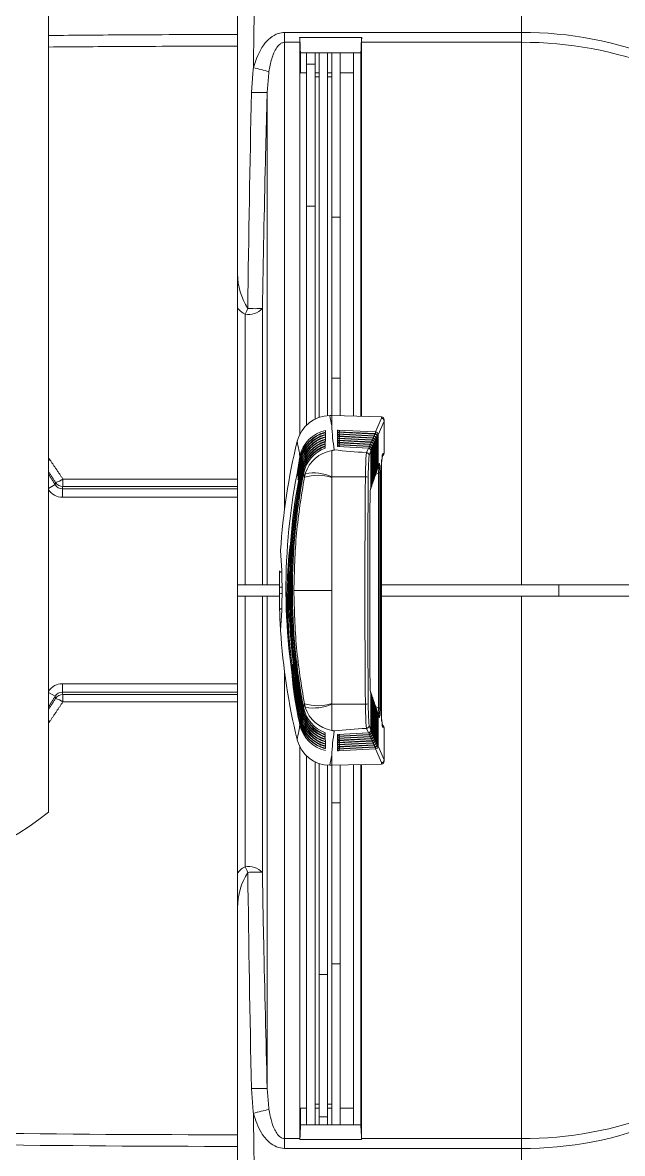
# Model space of a CAD drawing. Extents: x 8 to 113, y 2 to 87.
# Drawn here: x 17.078 to 19.222, y 34.806 to 38.847 of the extents above; entities that cross this region are included whole.
import ezdxf

# ---------------------------------------------------------------- set-up
doc = ezdxf.new("R2010")
doc.units = 0
doc.header["$MEASUREMENT"] = 0
doc.layers.add('OBJECT', color=7, linetype='CONTINUOUS')

msp = doc.modelspace()

# ---------------------------------------------------------------- linework, layer by layer
at = {"layer": 'OBJECT', "linetype": 'Continuous', "lineweight": 15}
for p, q in [((17.171, 44.9977), (17.171, 36.0251)), ((18.8609, 39.0221), (18.8609, 38.8122)), ((17.846, 38.8049), (17.846, 38.7633)), ((18.0143, 38.8122), (18.0143, 38.7772)), ((18.0143, 38.8122), (18.8609, 38.8122)), ((18.8609, 38.8122), (18.8609, 38.7772)), ((17.846, 37.2157), (17.846, 38.7633)), ((18.0691, 38.7772), (18.0143, 38.7772)), ((18.0143, 38.7772), (18.0143, 37.1085)), ((18.0682, 38.7945), (18.2905, 38.7945)), ((18.0691, 38.7926), (18.0682, 38.7945)), ((18.0691, 38.7926), (18.0718, 38.731)), ((18.0691, 38.7772), (18.0691, 38.7926)), ((18.0691, 38.7926), (18.0691, 38.7926)), ((18.0691, 38.7772), (18.0691, 38.6677)), ((18.2868, 38.731), (18.2896, 38.7926)), ((18.2905, 38.7945), (18.2896, 38.7926)), ((18.2896, 38.7772), (18.2896, 38.7926)), ((18.2896, 38.7926), (18.2896, 38.7926)), ((18.2896, 38.7772), (18.2896, 37.4399)), ((18.8609, 38.7772), (18.2896, 38.7772)), ((18.8609, 38.7772), (18.8609, 36.8377)), ((18.2868, 38.7398), (18.0718, 38.7398)), ((18.0718, 38.731), (18.0718, 38.7398)), ((18.0718, 38.731), (18.0718, 38.6677)), ((18.0931, 38.7398), (18.0931, 38.6677)), ((18.1231, 38.6677), (18.1231, 38.7398)), ((18.138, 38.6677), (18.138, 38.7398)), ((18.168, 38.6677), (18.168, 38.7398)), ((18.1829, 38.6677), (18.1829, 38.7398)), ((18.2129, 38.6677), (18.2129, 38.7398)), ((18.2609, 38.6677), (18.2609, 38.7398)), ((18.2868, 38.7398), (18.2868, 38.731)), ((18.2868, 38.731), (18.2868, 38.1933)), ((18.1231, 38.6992), (18.0931, 38.6992)), ((18.0691, 37.3744), (18.0691, 38.6677)), ((18.0691, 38.6677), (18.0931, 38.6677)), ((18.0931, 37.4077), (18.0931, 38.6677)), ((18.1231, 38.6677), (18.138, 38.6677)), ((18.1231, 38.654), (18.1231, 38.6677)), ((18.138, 38.654), (18.1231, 38.654)), ((18.1231, 38.654), (18.1231, 37.4289)), ((18.138, 38.6677), (18.138, 38.654)), ((18.138, 38.654), (18.138, 37.4364)), ((18.168, 38.6677), (18.1829, 38.6677)), ((18.168, 38.654), (18.168, 38.6677)), ((18.1829, 38.654), (18.168, 38.654)), ((18.168, 38.654), (18.168, 37.4416)), ((18.1829, 38.6677), (18.1829, 38.654)), ((18.1829, 38.654), (18.1829, 37.4427)), ((18.2129, 38.6677), (18.2129, 37.4419)), ((18.2609, 38.6677), (18.2129, 38.6677)), ((18.2609, 38.6677), (18.2609, 37.4407)), ((17.9523, 36.8377), (17.9523, 38.5975)), ((18.1231, 38.1909), (18.0931, 38.1909)), ((18.2868, 38.1933), (18.2869, 38.1938)), ((18.2868, 38.1933), (18.2869, 38.1933)), ((18.2869, 37.44), (18.2869, 38.1938)), ((18.2129, 38.1526), (18.1829, 38.1526)), ((17.873, 36.8377), (17.873, 37.8054)), ((17.9349, 37.8254), (17.9349, 36.8377)), ((18.2129, 37.577), (18.1829, 37.577)), ((18.1813, 37.4427), (18.1761, 37.4427)), ((18.1829, 37.4073), (18.1829, 37.4427)), ((18.3607, 37.4381), (18.1845, 37.4427)), ((18.3609, 37.4332), (18.3393, 37.3842)), ((18.3609, 37.4381), (18.3609, 37.4332)), ((18.2034, 37.3912), (18.3393, 37.3842)), ((18.2034, 37.3853), (18.2034, 37.3912)), ((18.3488, 37.3743), (18.3704, 37.4233)), ((18.3704, 37.4233), (18.3704, 37.4281)), ((18.3704, 37.4233), (18.3704, 37.4233)), ((18.3704, 37.3083), (18.3704, 37.4233)), ((18.3367, 37.3781), (18.2034, 37.3853)), ((18.2034, 37.3836), (18.3361, 37.3767)), ((18.2034, 37.3777), (18.2034, 37.3836)), ((18.3334, 37.3707), (18.2034, 37.3777)), ((18.2034, 37.376), (18.3328, 37.3693)), ((18.2034, 37.3701), (18.2034, 37.376)), ((18.3301, 37.3633), (18.2034, 37.3701)), ((18.2034, 37.3684), (18.3295, 37.3619)), ((18.2034, 37.3625), (18.2034, 37.3684)), ((18.3269, 37.3558), (18.2034, 37.3625)), ((18.2034, 37.3608), (18.3262, 37.3544)), ((18.2034, 37.3549), (18.2034, 37.3608)), ((18.3236, 37.3484), (18.2034, 37.3549)), ((18.2034, 37.3532), (18.323, 37.347)), ((18.2034, 37.3472), (18.2034, 37.3532)), ((18.3367, 37.3782), (18.2046, 37.3853)), ((18.3334, 37.3708), (18.2046, 37.3777)), ((18.3301, 37.3633), (18.2046, 37.3701)), ((18.3269, 37.3559), (18.2046, 37.3625)), ((18.3236, 37.3485), (18.2046, 37.3549)), ((18.323, 37.347), (18.3236, 37.3484)), ((18.3236, 37.3484), (18.3236, 37.3485)), ((18.3262, 37.3544), (18.3269, 37.3558)), ((18.3269, 37.3558), (18.3269, 37.3559)), ((18.3295, 37.3619), (18.3301, 37.3633)), ((18.3301, 37.3633), (18.3301, 37.3633)), ((18.3328, 37.3693), (18.3334, 37.3707)), ((18.3334, 37.3707), (18.3334, 37.3708)), ((18.339, 37.3519), (18.3343, 37.3519)), ((18.3361, 37.3767), (18.3367, 37.3781)), ((18.3367, 37.3781), (18.3367, 37.3782)), ((18.3423, 37.3594), (18.3376, 37.3594)), ((18.3396, 37.3533), (18.339, 37.3519)), ((18.339, 37.3519), (18.339, 37.2319)), ((18.3396, 37.2337), (18.3396, 37.3533)), ((18.3396, 37.2337), (18.3396, 37.3533)), ((18.3396, 37.3533), (18.3396, 37.3533)), ((18.3455, 37.3668), (18.3408, 37.3668)), ((18.3429, 37.3608), (18.3423, 37.3594)), ((18.3423, 37.3594), (18.3423, 37.2414)), ((18.3429, 37.2432), (18.3429, 37.3608)), ((18.3429, 37.2432), (18.3429, 37.3608)), ((18.3429, 37.3608), (18.3429, 37.3608)), ((18.3488, 37.3743), (18.3441, 37.3743)), ((18.3461, 37.3682), (18.3455, 37.3668)), ((18.3455, 37.3668), (18.3455, 37.2509)), ((18.3461, 37.2527), (18.3461, 37.3682)), ((18.3462, 37.3682), (18.3461, 37.3682)), ((18.3462, 37.2527), (18.3462, 37.3682)), ((18.3488, 37.3743), (18.3488, 37.2605)), ((18.3203, 37.3409), (18.2034, 37.3472)), ((18.2034, 37.3455), (18.3197, 37.3395)), ((18.2034, 37.3396), (18.2034, 37.3455)), ((18.317, 37.3335), (18.2034, 37.3396)), ((18.2034, 37.3379), (18.3164, 37.3321)), ((18.2034, 37.332), (18.2034, 37.3379)), ((18.3138, 37.3261), (18.2034, 37.332)), ((18.3203, 37.341), (18.2046, 37.3473)), ((18.3171, 37.3336), (18.2046, 37.3396)), ((18.3138, 37.3262), (18.2046, 37.332)), ((18.3138, 37.3261), (18.307, 37.3106)), ((18.3138, 37.3262), (18.3138, 37.3261)), ((18.3164, 37.3321), (18.317, 37.3335)), ((18.3165, 37.3009), (18.3232, 37.3162)), ((18.317, 37.3335), (18.3171, 37.3336)), ((18.3197, 37.3395), (18.3203, 37.3409)), ((18.3203, 37.3409), (18.3203, 37.341)), ((18.3259, 37.3222), (18.3212, 37.3222)), ((18.3232, 37.1861), (18.3232, 37.3162)), ((18.3232, 37.1861), (18.3232, 37.3162)), ((18.3232, 37.3162), (18.3232, 37.3162)), ((18.3292, 37.3296), (18.3245, 37.3296)), ((18.3265, 37.3236), (18.3259, 37.3222)), ((18.3259, 37.3222), (18.3259, 37.1938)), ((18.3265, 37.1956), (18.3265, 37.3236)), ((18.3265, 37.1956), (18.3265, 37.3236)), ((18.3265, 37.3236), (18.3265, 37.3236)), ((18.3324, 37.3371), (18.3278, 37.3371)), ((18.3298, 37.331), (18.3292, 37.3296)), ((18.3292, 37.3296), (18.3292, 37.2033)), ((18.3298, 37.2051), (18.3298, 37.331)), ((18.3298, 37.2051), (18.3298, 37.331)), ((18.3298, 37.331), (18.3298, 37.331)), ((18.3357, 37.3445), (18.331, 37.3445)), ((18.3331, 37.3385), (18.3324, 37.3371)), ((18.3324, 37.3371), (18.3324, 37.2128)), ((18.3331, 37.2147), (18.3331, 37.3385)), ((18.3331, 37.2147), (18.3331, 37.3385)), ((18.3331, 37.3385), (18.3331, 37.3385)), ((18.3363, 37.3459), (18.3357, 37.3445)), ((18.3357, 37.3445), (18.3357, 37.2224)), ((18.3363, 37.2242), (18.3363, 37.3459)), ((18.3363, 37.2242), (18.3363, 37.3459)), ((18.3363, 37.3459), (18.3363, 37.3459)), ((18.3704, 37.3083), (18.365, 37.3078)), ((18.3704, 37.3083), (18.3704, 37.3083)), ((17.1754, 37.2853), (17.171, 37.2821)), ((18.3483, 37.2572), (18.3521, 37.2684)), ((18.3527, 37.2717), (18.3488, 37.2605)), ((18.3612, 36.35), (18.3612, 37.2854)), ((18.3363, 37.2319), (18.339, 37.2319)), ((18.3384, 37.2286), (18.3391, 37.2304)), ((18.339, 37.2319), (18.3396, 37.2337)), ((18.3395, 37.2319), (18.3498, 37.2387)), ((18.3396, 37.2414), (18.3423, 37.2414)), ((18.3396, 37.2337), (18.3396, 37.2337)), ((18.3417, 37.2382), (18.3423, 37.2399)), ((18.3423, 37.2414), (18.3429, 37.2432)), ((18.3429, 37.2509), (18.3455, 37.2509)), ((18.3429, 37.2432), (18.3429, 37.2432)), ((18.345, 37.2477), (18.3456, 37.2495)), ((18.3455, 37.2509), (18.3461, 37.2527)), ((18.3461, 37.2527), (18.3462, 37.2527)), ((18.3488, 37.2605), (18.3462, 37.2605)), ((18.3498, 36.3968), (18.3498, 37.2387)), ((18.3548, 37.2387), (18.3498, 37.2387)), ((18.3548, 37.2387), (18.3548, 36.3968)), ((17.171, 37.1823), (17.1942, 37.1959)), ((17.846, 37.2157), (17.846, 37.1893)), ((17.846, 37.1893), (17.846, 37.181)), ((18.1829, 37.2244), (18.3034, 37.2244)), ((18.3232, 37.1861), (18.3216, 37.1813)), ((18.3232, 37.1938), (18.3259, 37.1938)), ((18.3232, 37.1861), (18.3232, 37.1861)), ((18.3253, 37.1906), (18.326, 37.1924)), ((18.3259, 37.1938), (18.3265, 37.1956)), ((18.3265, 37.2033), (18.3292, 37.2033)), ((18.3265, 37.1956), (18.3265, 37.1956)), ((18.3286, 37.2001), (18.3293, 37.2019)), ((18.3292, 37.2033), (18.3298, 37.2051)), ((18.3298, 37.2128), (18.3324, 37.2128)), ((18.3298, 37.2051), (18.3298, 37.2051)), ((18.3319, 37.2096), (18.3325, 37.2114)), ((18.3324, 37.2128), (18.3331, 37.2147)), ((18.3331, 37.2224), (18.3357, 37.2224)), ((18.3331, 37.2147), (18.3331, 37.2147)), ((18.3352, 37.2191), (18.3358, 37.2209)), ((18.3357, 37.2224), (18.3363, 37.2242)), ((18.3363, 37.2242), (18.3363, 37.2242)), ((17.2202, 37.151), (17.2202, 37.181)), ((17.2202, 37.181), (17.846, 37.181)), ((17.846, 37.151), (17.2202, 37.151)), ((17.846, 37.181), (17.846, 37.151)), ((17.846, 37.151), (17.846, 36.4844)), ((18.321, 37.178), (18.3227, 37.1829)), ((18.358, 36.4627), (18.358, 37.1727)), ((18.358, 36.4627), (18.358, 37.1727)), ((18.358, 37.1727), (18.358, 37.1727)), ((18, 36.9611), (18, 36.9611)), ((17.873, 36.8377), (17.846, 36.8377)), ((18.8609, 36.8377), (18.3612, 36.8377)), ((17.846, 36.7977), (17.873, 36.7977)), ((17.873, 35.83), (17.873, 36.7977)), ((17.9349, 36.7977), (17.9349, 35.8101)), ((17.9523, 35.0379), (17.9523, 36.7977)), ((18.3612, 36.7977), (18.8609, 36.7977)), ((18.8609, 36.7977), (18.8609, 34.8583)), ((18, 36.6743), (18, 36.6743)), ((18.0143, 36.5269), (18.0143, 34.8583)), ((17.2202, 36.4844), (17.846, 36.4844)), ((17.2202, 36.4844), (17.2202, 36.4544)), ((17.846, 36.4844), (17.846, 36.4544)), ((18.358, 36.4627), (18.358, 36.4627)), ((17.171, 36.4531), (17.1942, 36.4396)), ((17.846, 36.4544), (17.2202, 36.4544)), ((17.846, 36.4544), (17.846, 36.4462)), ((17.846, 36.4462), (17.846, 36.4198)), ((17.846, 34.8722), (17.846, 36.4198)), ((18.3227, 36.4526), (18.321, 36.4574)), ((18.3232, 36.4493), (18.3216, 36.4542)), ((18.3232, 36.3193), (18.3232, 36.4493)), ((18.3232, 36.3193), (18.3232, 36.4493)), ((18.3232, 36.4493), (18.3232, 36.4493)), ((18.3259, 36.4416), (18.3232, 36.4416)), ((18.326, 36.4431), (18.3253, 36.4449)), ((18.3259, 36.4416), (18.3259, 36.3133)), ((18.3265, 36.4398), (18.3259, 36.4416)), ((18.3265, 36.3118), (18.3265, 36.4398)), ((18.3265, 36.3118), (18.3265, 36.4398)), ((18.3265, 36.4398), (18.3265, 36.4398)), ((18.3292, 36.4321), (18.3265, 36.4321)), ((18.3293, 36.4335), (18.3286, 36.4354)), ((18.3292, 36.4321), (18.3292, 36.3058)), ((18.3298, 36.4303), (18.3292, 36.4321)), ((18.3298, 36.3044), (18.3298, 36.4303)), ((18.3298, 36.3044), (18.3298, 36.4303)), ((18.3298, 36.4303), (18.3298, 36.4303)), ((18.3324, 36.4226), (18.3298, 36.4226)), ((18.3325, 36.424), (18.3319, 36.4259)), ((18.3324, 36.4226), (18.3324, 36.2984)), ((18.3331, 36.4208), (18.3324, 36.4226)), ((18.3331, 36.297), (18.3331, 36.4208)), ((18.3331, 36.297), (18.3331, 36.4208)), ((18.3331, 36.4208), (18.3331, 36.4208)), ((18.1829, 36.411), (18.3034, 36.411)), ((18.3357, 36.4131), (18.3331, 36.4131)), ((18.3358, 36.4145), (18.3352, 36.4163)), ((18.3357, 36.4131), (18.3357, 36.2909)), ((18.3363, 36.4113), (18.3357, 36.4131)), ((18.3363, 36.2895), (18.3363, 36.4113)), ((18.3363, 36.2895), (18.3363, 36.4113)), ((18.3363, 36.4113), (18.3363, 36.4113)), ((18.339, 36.4036), (18.3363, 36.4036)), ((18.3391, 36.405), (18.3384, 36.4068)), ((18.339, 36.4036), (18.339, 36.2835)), ((18.3396, 36.4018), (18.339, 36.4036)), ((18.3395, 36.4035), (18.3498, 36.3968)), ((18.3396, 36.2821), (18.3396, 36.4018)), ((18.3396, 36.2821), (18.3396, 36.4018)), ((18.3396, 36.4018), (18.3396, 36.4018)), ((18.3423, 36.394), (18.3396, 36.394)), ((18.3423, 36.3955), (18.3417, 36.3973)), ((18.3423, 36.394), (18.3423, 36.2761)), ((18.3429, 36.3922), (18.3423, 36.394)), ((18.3429, 36.2747), (18.3429, 36.3922)), ((18.3429, 36.2747), (18.3429, 36.3922)), ((18.3429, 36.3922), (18.3429, 36.3922)), ((18.3455, 36.3845), (18.3429, 36.3845)), ((18.3456, 36.386), (18.345, 36.3878)), ((18.3455, 36.3845), (18.3455, 36.2686)), ((18.3461, 36.3827), (18.3455, 36.3845)), ((18.3461, 36.2672), (18.3461, 36.3827)), ((18.3462, 36.3827), (18.3461, 36.3827)), ((18.3462, 36.2672), (18.3462, 36.3827)), ((18.3521, 36.367), (18.3483, 36.3782)), ((18.3548, 36.3968), (18.3498, 36.3968)), ((17.1754, 36.3502), (17.171, 36.3533)), ((18.3462, 36.375), (18.3488, 36.375)), ((18.3488, 36.375), (18.3488, 36.2612)), ((18.3527, 36.3638), (18.3488, 36.375)), ((18.352, 36.3673), (18.352, 36.3701)), ((18.2034, 36.3034), (18.3138, 36.3094)), ((18.2034, 36.2975), (18.2034, 36.3034)), ((18.3164, 36.3034), (18.2034, 36.2975)), ((18.2034, 36.2958), (18.317, 36.3019)), ((18.2046, 36.3034), (18.3138, 36.3093)), ((18.2046, 36.2958), (18.3171, 36.3019)), ((18.3138, 36.3094), (18.307, 36.3248)), ((18.3138, 36.3094), (18.3138, 36.3093)), ((18.317, 36.3019), (18.3164, 36.3034)), ((18.3165, 36.3345), (18.3232, 36.3193)), ((18.3171, 36.3019), (18.317, 36.3019)), ((18.3212, 36.3133), (18.3259, 36.3133)), ((18.3232, 36.3193), (18.3232, 36.3193)), ((18.3245, 36.3058), (18.3292, 36.3058)), ((18.3259, 36.3133), (18.3265, 36.3118)), ((18.3265, 36.3118), (18.3265, 36.3118)), ((18.3278, 36.2984), (18.3324, 36.2984)), ((18.3292, 36.3058), (18.3298, 36.3044)), ((18.3298, 36.3044), (18.3298, 36.3044)), ((18.3324, 36.2984), (18.3331, 36.297)), ((18.3331, 36.297), (18.3331, 36.297)), ((18.3704, 36.3272), (18.365, 36.3276)), ((18.3704, 36.3272), (18.3704, 36.2122)), ((18.3704, 36.3272), (18.3704, 36.3272)), ((18.0691, 34.9677), (18.0691, 36.2608)), ((18.3197, 36.2959), (18.2034, 36.2899)), ((18.2034, 36.2899), (18.2034, 36.2958)), ((18.2034, 36.2882), (18.3203, 36.2945)), ((18.323, 36.2885), (18.2034, 36.2823)), ((18.2034, 36.2823), (18.2034, 36.2882)), ((18.2034, 36.2806), (18.3236, 36.2871)), ((18.3262, 36.281), (18.2034, 36.2747)), ((18.2034, 36.2747), (18.2034, 36.2806)), ((18.2034, 36.273), (18.3269, 36.2796)), ((18.3295, 36.2736), (18.2034, 36.2671)), ((18.2034, 36.2671), (18.2034, 36.273)), ((18.2034, 36.2654), (18.3301, 36.2722)), ((18.3328, 36.2661), (18.2034, 36.2595)), ((18.2034, 36.2595), (18.2034, 36.2654)), ((18.2034, 36.2577), (18.3334, 36.2648)), ((18.3361, 36.2587), (18.2034, 36.2518)), ((18.2034, 36.2518), (18.2034, 36.2577)), ((18.2034, 36.2501), (18.3367, 36.2573)), ((18.2046, 36.2882), (18.3203, 36.2944)), ((18.2046, 36.2806), (18.3236, 36.287)), ((18.2046, 36.273), (18.3269, 36.2795)), ((18.2046, 36.2654), (18.3301, 36.2721)), ((18.2046, 36.2577), (18.3334, 36.2647)), ((18.2046, 36.2501), (18.3367, 36.2572)), ((18.3203, 36.2945), (18.3197, 36.2959)), ((18.3203, 36.2944), (18.3203, 36.2945)), ((18.3236, 36.2871), (18.323, 36.2885)), ((18.3236, 36.287), (18.3236, 36.2871)), ((18.3269, 36.2796), (18.3262, 36.281)), ((18.3269, 36.2795), (18.3269, 36.2796)), ((18.3301, 36.2722), (18.3295, 36.2736)), ((18.3301, 36.2721), (18.3301, 36.2722)), ((18.331, 36.2909), (18.3357, 36.2909)), ((18.3334, 36.2648), (18.3328, 36.2661)), ((18.3334, 36.2647), (18.3334, 36.2648)), ((18.3343, 36.2835), (18.339, 36.2835)), ((18.3357, 36.2909), (18.3363, 36.2895)), ((18.3367, 36.2573), (18.3361, 36.2587)), ((18.3363, 36.2895), (18.3363, 36.2895)), ((18.3367, 36.2572), (18.3367, 36.2573)), ((18.3376, 36.2761), (18.3423, 36.2761)), ((18.339, 36.2835), (18.3396, 36.2821)), ((18.3396, 36.2821), (18.3396, 36.2821)), ((18.3408, 36.2686), (18.3455, 36.2686)), ((18.3423, 36.2761), (18.3429, 36.2747)), ((18.3429, 36.2747), (18.3429, 36.2747)), ((18.3441, 36.2612), (18.3488, 36.2612)), ((18.3455, 36.2686), (18.3461, 36.2672)), ((18.3461, 36.2672), (18.3462, 36.2672)), ((18.3488, 36.2612), (18.3704, 36.2121)), ((18.0931, 34.9677), (18.0931, 36.2275)), ((18.1829, 36.2282), (18.1829, 36.1927)), ((18.3393, 36.2513), (18.2034, 36.2442)), ((18.2034, 36.2442), (18.2034, 36.2501)), ((18.3609, 36.2022), (18.3393, 36.2513)), ((18.1231, 36.2066), (18.1231, 34.9814)), ((18.138, 36.1991), (18.138, 34.9814)), ((18.168, 36.1939), (18.168, 34.9814)), ((18.1813, 36.1927), (18.1761, 36.1927)), ((18.1829, 36.1927), (18.1829, 34.9814)), ((18.3607, 36.1974), (18.1845, 36.1928)), ((18.2129, 36.1935), (18.2129, 34.9677)), ((18.2609, 36.1948), (18.2609, 34.9677)), ((18.2869, 35.4416), (18.2869, 36.1954)), ((18.2896, 34.8583), (18.2896, 36.1955)), ((18.3609, 36.1974), (18.3609, 36.2022)), ((18.3704, 36.2121), (18.3704, 36.2122)), ((18.3704, 36.2122), (18.3704, 36.2074)), ((18.2129, 36.0585), (18.1829, 36.0585)), ((18.2129, 35.4829), (18.1829, 35.4829)), ((18.168, 35.4446), (18.138, 35.4446)), ((18.2868, 34.9045), (18.2868, 35.4421)), ((18.2869, 35.4416), (18.2868, 35.4421)), ((18.2869, 35.4421), (18.2868, 35.4421)), ((18.0691, 34.9677), (18.0931, 34.9677)), ((18.0691, 34.8583), (18.0691, 34.9677)), ((18.0718, 34.9677), (18.0718, 34.9045)), ((18.0931, 34.9677), (18.0931, 34.9077)), ((18.1231, 34.9814), (18.138, 34.9814)), ((18.1231, 34.9677), (18.1231, 34.9814)), ((18.138, 34.9677), (18.1231, 34.9677)), ((18.1231, 34.9077), (18.1231, 34.9677)), ((18.138, 34.9814), (18.138, 34.9677)), ((18.138, 34.9077), (18.138, 34.9677)), ((18.168, 34.9814), (18.1829, 34.9814)), ((18.168, 34.9677), (18.168, 34.9814)), ((18.1829, 34.9677), (18.168, 34.9677)), ((18.168, 34.9077), (18.168, 34.9677)), ((18.1829, 34.9814), (18.1829, 34.9677)), ((18.1829, 34.9077), (18.1829, 34.9677)), ((18.2609, 34.9677), (18.2129, 34.9677)), ((18.2129, 34.9077), (18.2129, 34.9677)), ((18.2609, 34.9077), (18.2609, 34.9677)), ((18.168, 34.9363), (18.138, 34.9363)), ((18.2872, 34.9077), (18.0714, 34.9077)), ((18.0714, 34.8957), (18.0718, 34.9045)), ((18.2868, 34.9045), (18.2872, 34.8957)), ((17.846, 34.8722), (17.846, 34.8305)), ((18.0143, 34.8583), (18.0691, 34.8583)), ((18.0143, 34.8583), (18.0143, 34.8232)), ((18.069, 34.8547), (18.0691, 34.8548)), ((18.2896, 34.8547), (18.069, 34.8547)), ((18.0691, 34.8583), (18.0691, 34.8548)), ((18.2896, 34.8583), (18.8609, 34.8583)), ((18.2896, 34.8583), (18.2896, 34.8548)), ((18.2896, 34.8548), (18.2896, 34.8547)), ((18.8609, 34.8583), (18.8609, 34.8232)), ((18.8609, 34.8232), (18.0143, 34.8232)), ((18.8609, 34.6134), (18.8609, 34.8232))]:
    msp.add_line(p, q, dxfattribs=at)
at = {"layer": 'OBJECT', "linetype": 'Continuous', "lineweight": 15, "flags": 128}
for points in [[(18.3262, 37.3544), (18.3262, 37.354), (18.3262, 37.3533), (18.3262, 37.3524), (18.3261, 37.3511), (18.3261, 37.3497), (18.326, 37.348), (18.326, 37.348)], [(18.3164, 37.3321), (18.3164, 37.3317), (18.3164, 37.331), (18.3164, 37.33), (18.3163, 37.3288), (18.3162, 37.3273), (18.3162, 37.3257), (18.3162, 37.3257)], [(18.3197, 37.3395), (18.3197, 37.3391), (18.3197, 37.3384), (18.3196, 37.3375), (18.3196, 37.3362), (18.3195, 37.3348), (18.3194, 37.3331), (18.3194, 37.3332)], [(18.323, 37.347), (18.323, 37.3466), (18.3229, 37.3459), (18.3229, 37.3449), (18.3228, 37.3437), (18.3228, 37.3422), (18.3227, 37.3406), (18.3227, 37.3406)], [(18.3164, 36.3034), (18.3164, 36.3037), (18.3164, 36.3044), (18.3164, 36.3054), (18.3163, 36.3067), (18.3162, 36.3081), (18.3162, 36.3097), (18.3162, 36.3097)], [(18.3197, 36.2959), (18.3197, 36.2963), (18.3197, 36.297), (18.3196, 36.298), (18.3196, 36.2992), (18.3195, 36.3007), (18.3194, 36.3023), (18.3194, 36.3023)], [(18.323, 36.2885), (18.323, 36.2889), (18.3229, 36.2896), (18.3229, 36.2905), (18.3228, 36.2918), (18.3228, 36.2932), (18.3227, 36.2949), (18.3227, 36.2948)], [(18.3262, 36.281), (18.3262, 36.2814), (18.3262, 36.2821), (18.3262, 36.2831), (18.3261, 36.2843), (18.3261, 36.2858), (18.326, 36.2874), (18.326, 36.2874)]]:
    msp.add_lwpolyline(points, dxfattribs=at)
at = {"layer": 'OBJECT', "linetype": 'Continuous', "lineweight": 15}
for centre, radius, start, end in [((18.8689, 37.5141), 1.2981, 67.7347, 90.354), ((17.883, 38.776), 0.1861, 0.367, 5.7177), ((18.4757, 38.776), 0.1861, 174.284, 179.6331), ((18.8675, 37.4408), 1.3364, 68.6387, 90.2823), ((18.3649, 40.4051), 1.7795, 254.9448, 256.7964), ((114.8827, 36.5536), 97.0083, 178.792356, 179.248849), ((17.934, 39.5327), 0.9354, 267.6694, 271.125), ((18.0842, 37.9525), 0.2382, 180.7481, 212.2628), ((17.8858, 37.8719), 0.0677, 259.1406, 316.5666), ((17.5202, 37.9903), 0.3983, 332.3501, 335.5351), ((17.908, 38.6874), 0.8624, 268.3241, 271.7919), ((18.1761, 37.3227), 0.12, 90.1914, 166.2852), ((18.1761, 37.3227), 0.12, 90, 90.1914), ((18.1813, 37.3227), 0.12, 89.2499, 90), ((18.1813, 37.3227), 0.12, 88.5, 89.2499), ((18.3604, 37.4281), 0.01, 87, 88.5), ((18.3604, 37.4281), 0.01, 0, 87), ((18.3604, 37.4232), 0.01, 0.5932, 87.014), ((18.1862, 37.2725), 0.1198, 102.2716, 167.6416), ((18.9976, 37.4481), 0.8158, 182.8688, 189.0309), ((18.2013, 37.3797), 0.0117, 26.4231, 79.3693), ((20.2454, 36.8177), 2.25, 166.2899, 176.3463), ((18.1879, 37.2664), 0.1201, 103.0955, 167.7948), ((18.1879, 37.2649), 0.1198, 103.1613, 167.8334), ((18.1896, 37.2588), 0.1201, 103.9982, 167.9847), ((18.1896, 37.2573), 0.1198, 104.0674, 168.0255), ((18.1913, 37.2512), 0.1201, 104.9176, 168.1749), ((18.1913, 37.2497), 0.1198, 104.9903, 168.218), ((18.193, 37.2435), 0.1201, 105.8542, 168.3656), ((18.193, 37.2421), 0.1198, 105.9306, 168.4109), ((18.1948, 37.2359), 0.1202, 106.8084, 168.5566), ((18.1948, 37.2345), 0.1198, 106.8887, 168.6042), ((18.2013, 37.3721), 0.0117, 26.4231, 79.3693), ((18.2013, 37.3645), 0.0117, 26.4231, 79.3693), ((18.2013, 37.3569), 0.0117, 26.4231, 79.3693), ((18.2013, 37.3493), 0.0117, 26.4231, 79.3693), ((18.2013, 37.3417), 0.0117, 26.4231, 79.3693), ((18.3231, 37.3385), 0.01, 0, 86.9163), ((18.323, 37.3384), 0.01, 0.5779, 86.7662), ((18.3257, 37.3444), 0.01, 0.5779, 86.7662), ((18.3263, 37.3459), 0.01, 0, 86.9163), ((18.3263, 37.3458), 0.01, 0.5779, 86.7662), ((18.0465, 37.3701), 0.2831, 357.0293, 358.3209), ((18.3289, 37.3518), 0.01, 0.5779, 86.7662), ((18.3296, 37.3533), 0.01, 0, 86.9163), ((18.3296, 37.3532), 0.01, 0.5779, 86.7662), ((18.0496, 37.3776), 0.2834, 357.0284, 358.3207), ((18.3322, 37.3593), 0.01, 0.5779, 86.7662), ((18.3329, 37.3608), 0.01, 0, 86.9163), ((18.3328, 37.3607), 0.01, 0.5779, 86.7662), ((18.0526, 37.3851), 0.2836, 357.0276, 358.3204), ((18.3355, 37.3667), 0.01, 0.5779, 86.7662), ((18.3362, 37.3682), 0.01, 0, 86.9163), ((18.3361, 37.3681), 0.01, 0.5779, 86.7662), ((18.0557, 37.3925), 0.2838, 357.0268, 358.3202), ((18.3388, 37.3742), 0.01, 0.5779, 86.7662), ((18.1966, 37.2283), 0.1202, 107.7808, 168.7481), ((18.1966, 37.2268), 0.1198, 107.8652, 168.798), ((18.1984, 37.2207), 0.1202, 108.7721, 168.9399), ((18.1984, 37.2192), 0.1198, 108.8608, 168.9921), ((18.2002, 37.2131), 0.1202, 109.7829, 169.1322), ((18.2031, 37.1992), 0.1203, 99.6725, 162.3725), ((18.4963, 40.3267), 3.022, 264.2201, 266.4012), ((18.2013, 37.3341), 0.0117, 26.4231, 79.3693), ((18.2013, 37.3265), 0.0117, 26.4231, 79.3693), ((19.4732, 37.2246), 1.1697, 175.7785, 180.0064), ((18.3065, 37.3007), 0.00999, 1.5491, 87.526), ((18.3132, 37.3162), 0.01, 0, 86.9163), ((18.3132, 37.3161), 0.01, 0.5779, 86.7662), ((18.3158, 37.3221), 0.01, 0.5779, 86.7662), ((18.3165, 37.3235), 0.01, 0.5779, 86.7662), ((18.3165, 37.3236), 0.01, 0, 86.9163), ((18.3191, 37.3295), 0.01, 0.5779, 86.7662), ((18.3198, 37.331), 0.01, 0, 86.9163), ((18.3198, 37.3309), 0.01, 0.5779, 86.7662), ((18.3224, 37.337), 0.01, 0.5779, 86.7662), ((19.0122, 37.2062), 0.6551, 171.0779, 182.9323), ((18.3604, 37.3083), 0.01, 275, 0), ((18.355, 37.3078), 0.01, 322.3692, 0.0202), ((20.1917, 36.8232), 2.1724, 167.5427, 191.6748), ((20.1999, 36.822), 2.1709, 168.15, 191.2047), ((19.2677, 37.2241), 0.9542, 175.3832, 180.0904), ((18.3429, 37.2716), 0.00975, 341.0216, 0.4727), ((16.546, 36.8177), 0.7505, 30.2571, 33.6165), ((20.2464, 36.8177), 2.2139, 168.4831, 191.5169), ((20.2464, 36.8177), 2.2107, 168.6777, 191.3223), ((20.2464, 36.8177), 2.2075, 168.8728, 191.1272), ((20.2464, 36.8177), 2.2042, 169.0684, 190.9316), ((18.1333, 37.0631), 0.1664, 72.6758, 106.8334), ((18.1167, 37.0697), 0.1683, 66.85, 99.6613), ((18.329, 37.2319), 0.01, 317.2769, 341.0172), ((18.3292, 37.2318), 0.00975, 341.0216, 0.4727), ((18.3296, 37.2337), 0.01, 341.0172, 0), ((18.3298, 37.2336), 0.00975, 341.0216, 0.4727), ((18.3323, 37.2414), 0.01, 317.2514, 341.0172), ((18.3325, 37.2413), 0.00975, 341.0216, 0.4727), ((18.3329, 37.2432), 0.01, 341.0172, 0), ((18.3331, 37.2431), 0.00975, 341.0216, 0.4727), ((18.3355, 37.2509), 0.01, 317.226, 341.0172), ((18.3358, 37.2509), 0.00975, 341.0216, 0.4727), ((18.3362, 37.2527), 0.01, 341.0172, 0), ((18.3364, 37.2526), 0.00975, 341.0216, 0.4727), ((18.3388, 37.2605), 0.01, 317.2005, 341.0172), ((18.339, 37.2604), 0.00975, 341.0216, 0.4727), ((18.2795, 37.2518), 0.0715, 349.4527, 8.7914), ((16.0634, 37.4318), 1.1552, 348.2187, 348.6307), ((17.2202, 37.211), 0.03, 210.2251, 270.0005), ((17.1809, 37.2723), 0.0699, 282.3664, 306.0446), ((17.2217, 37.2194), 0.03, 210.7502, 269.9951), ((16.6798, 37.2102), 0.5423, 357.8029, 0.5948), ((60.6931, 36.8177), 42.3916, 179.4503, 180.5497), ((18.3055, 37.2075), 0.0171, 62.4563, 97.024), ((60.3272, 36.8177), 42.0157, 179.44785, 180.55215), ((18.3132, 37.1861), 0.01, 341.0172, 0), ((18.3135, 37.186), 0.00975, 341.0216, 0.4727), ((18.3159, 37.1938), 0.01, 317.3789, 341.0172), ((18.3161, 37.1937), 0.00975, 341.0216, 0.4727), ((18.3165, 37.1956), 0.01, 341.0172, 0), ((18.3168, 37.1956), 0.00975, 341.0216, 0.4727), ((18.3192, 37.2033), 0.01, 317.3534, 341.0172), ((18.3194, 37.2032), 0.00975, 341.0216, 0.4727), ((18.3198, 37.2051), 0.01, 341.0172, 0), ((18.32, 37.2051), 0.00975, 341.0216, 0.4727), ((18.3224, 37.2128), 0.01, 317.3279, 341.0172), ((18.3227, 37.2128), 0.00975, 341.0216, 0.4727), ((18.3231, 37.2147), 0.01, 341.0172, 0), ((18.3233, 37.2146), 0.00975, 341.0216, 0.4727), ((18.3257, 37.2224), 0.01, 317.3024, 341.0172), ((18.3259, 37.2223), 0.00975, 341.0216, 0.4727), ((18.3263, 37.2242), 0.01, 341.0172, 0), ((18.3266, 37.2241), 0.00975, 341.0216, 0.4727), ((17.2193, 37.2081), 0.0571, 212.2696, 270.8879), ((59.1122, 36.8177), 40.7936, 179.53108, 180.46892), ((18.5173, 37.1562), 0.1973, 172.7055, 181.3475), ((18.3118, 37.1812), 0.00975, 341.0216, 0.4727), ((16.132, 36.8177), 1.8734, 355.6106, 4.3894), ((19.7728, 36.7794), 1.7503, 173.4423, 192.8008), ((19.7576, 36.7779), 1.7317, 173.6751, 192.6163), ((18.004, 36.8597), 0.0307, 255.6658, 274.1047), ((15.3673, 36.8177), 2.629, 359.7342, 0.2658), ((18.004, 36.7757), 0.0307, 85.8953, 104.3342), ((20.2454, 36.8177), 2.25, 181.7759, 183.6537), ((20.2454, 36.8177), 2.25, 183.6537, 193.7101), ((19.3264, 36.6292), 1.2906, 183.4152, 193.072), ((19.2977, 36.6266), 1.2587, 183.3444, 192.9167), ((19.2714, 36.6248), 1.2294, 183.2743, 192.7599), ((19.2476, 36.6236), 1.2025, 183.2049, 192.6014), ((19.2259, 36.6231), 1.1779, 183.1364, 192.4413), ((19.2062, 36.623), 1.1553, 183.0687, 192.2794), ((19.1885, 36.6235), 1.1347, 183.0019, 192.1157), ((19.1724, 36.6244), 1.1158, 182.936, 191.9502), ((17.2193, 36.4273), 0.0571, 89.1613, 147.8546), ((18.5173, 36.4792), 0.1973, 178.6525, 187.2945), ((19.0122, 36.4292), 0.6551, 177.0677, 188.9221), ((16.546, 36.8177), 0.7505, 326.3835, 329.7429), ((17.2202, 36.4245), 0.03, 89.9989, 149.7755), ((16.0634, 36.2037), 1.1552, 11.3693, 11.7813), ((17.2217, 36.4161), 0.03, 90.0049, 149.2498), ((17.1809, 36.3632), 0.0699, 53.9554, 77.6336), ((16.6798, 36.4253), 0.5423, 359.4052, 2.1971), ((18.3118, 36.4543), 0.00975, 359.5273, 18.9784), ((18.3132, 36.4493), 0.01, 0, 18.9828), ((18.3135, 36.4494), 0.00975, 359.5273, 18.9784), ((18.3159, 36.4416), 0.01, 18.9828, 42.6211), ((18.3161, 36.4417), 0.00975, 359.5273, 18.9784), ((18.3165, 36.4398), 0.01, 0, 18.9828), ((18.3168, 36.4399), 0.00975, 359.5273, 18.9784), ((18.3192, 36.4321), 0.01, 18.9828, 42.6466), ((18.3194, 36.4322), 0.00975, 359.5273, 18.9784), ((18.3198, 36.4303), 0.01, 0, 18.9828), ((18.32, 36.4304), 0.00975, 359.5273, 18.9784), ((18.3224, 36.4226), 0.01, 18.9828, 42.6721), ((18.3227, 36.4227), 0.00975, 359.5273, 18.9784), ((18.3231, 36.4208), 0.01, 0, 18.9828), ((18.3233, 36.4209), 0.00975, 359.5273, 18.9784), ((18.3257, 36.4131), 0.01, 18.9828, 42.6976), ((18.1949, 36.401), 0.1199, 191.4133, 253.0938), ((18.1965, 36.4071), 0.1201, 191.2314, 252.2397), ((18.1967, 36.4087), 0.1199, 191.2211, 252.1158), ((18.1983, 36.4147), 0.1201, 191.0382, 251.2497), ((18.1985, 36.4163), 0.1199, 191.0285, 251.1187), ((18.2002, 36.4223), 0.1201, 190.8445, 250.2404), ((18.1333, 36.5723), 0.1664, 253.1666, 287.3242), ((18.1167, 36.5658), 0.1683, 260.3387, 293.15), ((18.2031, 36.4363), 0.1203, 197.6275, 260.3275), ((18.3055, 36.428), 0.0171, 262.976, 297.5437), ((19.4732, 36.4109), 1.1697, 179.9936, 184.2215), ((19.2677, 36.4113), 0.9542, 179.9096, 184.6168), ((18.3259, 36.4132), 0.00975, 359.5273, 18.9784), ((18.3263, 36.4113), 0.01, 0, 18.9828), ((18.3266, 36.4114), 0.00975, 359.5273, 18.9784), ((18.329, 36.4036), 0.01, 18.9828, 42.7231), ((18.3292, 36.4036), 0.00975, 359.5273, 18.9784), ((18.3296, 36.4018), 0.01, 0, 18.9828), ((18.3298, 36.4018), 0.00975, 359.5273, 18.9784), ((18.3323, 36.394), 0.01, 18.9828, 42.7486), ((18.3325, 36.3941), 0.00975, 359.5273, 18.9784), ((18.3329, 36.3922), 0.01, 0, 18.9828), ((18.3331, 36.3923), 0.00975, 359.5273, 18.9784), ((18.3355, 36.3845), 0.01, 18.9828, 42.774), ((18.3358, 36.3846), 0.00975, 359.5273, 18.9784), ((18.3362, 36.3827), 0.01, 0, 18.9828), ((18.3364, 36.3828), 0.00975, 359.5273, 18.9784), ((18.3388, 36.375), 0.01, 18.9828, 42.7995), ((18.339, 36.3751), 0.00975, 359.5273, 18.9784), ((18.1962, 36.3779), 0.1548, 1.1808, 6.9962), ((18.3217, 36.3795), 0.0293, 346.6293, 3.0853), ((18.0061, 36.3925), 0.3487, 356.0429, 0.6963), ((18.1863, 36.3629), 0.1198, 192.3686, 257.7182), ((18.1878, 36.369), 0.12, 192.1916, 256.918), ((18.1879, 36.3706), 0.1198, 192.1783, 256.827), ((18.1895, 36.3766), 0.1201, 192.0004, 256.0167), ((18.1896, 36.3782), 0.1198, 191.9876, 255.9195), ((18.1912, 36.3842), 0.1201, 191.8088, 255.0987), ((18.1914, 36.3858), 0.1198, 191.7966, 254.9951), ((18.193, 36.3919), 0.1201, 191.6167, 254.1636), ((18.1931, 36.3934), 0.1199, 191.6051, 254.0534), ((18.1947, 36.3995), 0.1201, 191.4243, 253.2107), ((18.3429, 36.3638), 0.00975, 359.5273, 18.9784), ((18.3604, 36.3272), 0.01, 360, 85), ((18.9976, 36.1873), 0.8158, 170.9691, 177.1312), ((18.4963, 33.3088), 3.022, 93.5988, 95.7799), ((18.2013, 36.309), 0.0117, 280.6307, 333.5769), ((18.3065, 36.3348), 0.00999, 272.474, 358.4509), ((18.3132, 36.3193), 0.01, 273.0837, 0), ((18.3132, 36.3194), 0.01, 273.2338, 359.4221), ((18.3158, 36.3134), 0.01, 273.2338, 359.4221), ((18.3165, 36.3119), 0.01, 273.2338, 359.4221), ((18.3165, 36.3118), 0.01, 273.0837, 0), ((18.3191, 36.3059), 0.01, 273.2338, 359.4221), ((18.3198, 36.3044), 0.01, 273.0837, 0), ((18.3198, 36.3045), 0.01, 273.2338, 359.4221), ((18.3224, 36.2985), 0.01, 273.2338, 359.4221), ((18.3231, 36.297), 0.01, 273.0837, 0), ((18.323, 36.2971), 0.01, 273.2338, 359.4221), ((18.355, 36.3276), 0.01, 359.9798, 37.6308), ((18.1761, 36.3127), 0.12, 193.7148, 269.8086), ((18.2013, 36.3014), 0.0117, 280.6307, 333.5769), ((18.2013, 36.2938), 0.0117, 280.6307, 333.5769), ((18.2013, 36.2861), 0.0117, 280.6307, 333.5769), ((18.2013, 36.2785), 0.0117, 280.6307, 333.5769), ((18.2013, 36.2709), 0.0117, 280.6307, 333.5769), ((18.2013, 36.2633), 0.0117, 280.6307, 333.5769), ((18.3257, 36.291), 0.01, 273.2338, 359.4221), ((18.3263, 36.2895), 0.01, 273.0837, 0), ((18.3263, 36.2896), 0.01, 273.2338, 359.4221), ((18.0465, 36.2653), 0.2831, 1.6791, 2.9707), ((18.3289, 36.2836), 0.01, 273.2338, 359.4221), ((18.3296, 36.2821), 0.01, 273.0837, 0), ((18.3296, 36.2822), 0.01, 273.2338, 359.4221), ((18.0496, 36.2578), 0.2834, 1.6793, 2.9716), ((18.3322, 36.2762), 0.01, 273.2338, 359.4221), ((18.3329, 36.2747), 0.01, 273.0837, 0), ((18.3328, 36.2748), 0.01, 273.2338, 359.4221), ((18.0526, 36.2504), 0.2836, 1.6796, 2.9724), ((18.3355, 36.2687), 0.01, 273.2338, 359.4221), ((18.3362, 36.2672), 0.01, 273.0837, 0), ((18.3361, 36.2673), 0.01, 273.2338, 359.4221), ((18.1163, 36.2454), 0.2231, 1.5039, 3.1491), ((18.3388, 36.2613), 0.01, 273.2338, 359.4221), ((18.2013, 36.2557), 0.0117, 280.6307, 333.5769), ((18.1761, 36.3127), 0.12, 269.8086, 270), ((18.1813, 36.3127), 0.12, 270, 270.7501), ((18.1813, 36.3127), 0.12, 270.7501, 271.5), ((18.3604, 36.2074), 0.01, 271.5, 273), ((18.3604, 36.2122), 0.01, 272.986, 359.4068), ((18.3604, 36.2074), 0.01, 273, 0), ((16.546, 36.8057), 1, 231.3178, 308.6822), ((17.8858, 35.7635), 0.0677, 43.4334, 100.8594), ((17.5202, 35.6452), 0.3983, 24.4649, 27.6499), ((18.0903, 35.6812), 0.2443, 148.1598, 179.5185), ((17.908, 34.9481), 0.8624, 88.2081, 91.6759), ((115.2839, 37.0887), 97.4095, 180.752091, 181.206704), ((17.934, 34.1027), 0.9354, 88.875, 92.3306), ((18.3649, 33.2303), 1.7795, 103.2036, 105.0552), ((18.8669, 36.1976), 1.3393, 269.7413, 291.3377), ((17.8345, 107.4909), 72.6187, 268.525088, 270.009011), ((18.8688, 36.1219), 1.2987, 269.651, 292.2603), ((17.8675, 104.3551), 69.5246, 268.431641, 269.982241), ((17.9184, 34.8586), 0.1507, 358.5128, 359.8661), ((18.4403, 34.8586), 0.1507, 180.1339, 181.4868)]:
    msp.add_arc(centre, radius, start, end, dxfattribs=at)
for centre, major_axis, ratio, start_param, end_param in [((20.2454, 37.9361), (0, 2.3412), 0.904333, 1.783132, 1.798644), ((18.3523, 37.224), (0.0008, 0.0482), 0.049658, 5.022693, 6.434219), ((16.546, 37.4096), (0, 0.9328), 0.745432, 4.464869, 4.474105), ((16.546, 36.2259), (0, 0.9328), 0.745432, 4.950673, 4.959909), ((18.3523, 36.4114), (-0.0008, 0.0482), 0.049658, 2.990559, 4.402085), ((20.2454, 35.6993), (0, 2.3412), 0.904333, 1.342949, 1.358461)]:
    msp.add_ellipse(centre, major_axis=major_axis, ratio=ratio, start_param=start_param, end_param=end_param, dxfattribs=at)
for points, degree in [([(17.9079, 39.0221), (17.9027, 38.6868)], 1), ([(18.0691, 38.7926), (18.0691, 38.7772)], 1), ([(18.2896, 38.7772), (18.2896, 38.7926)], 1), ([(17.8959, 38.5981), (17.9027, 38.6868)], 1), ([(17.9585, 38.6727), (17.9523, 38.5975)], 1), ([(18.0595, 37.3512), (18.0595, 37.351)], 1), ([(18.1829, 37.3177), (18.192, 37.3201)], 1), ([(18.1829, 37.2244), (18.1829, 37.2351), (18.1829, 37.2564), (18.1829, 37.2838), (18.1829, 37.3058), (18.1829, 37.3137), (18.1829, 37.3177)], 3), ([(18.307, 37.3106), (18.3066, 37.3107)], 1), ([(17.171, 37.2911), (17.1754, 37.2853)], 1), ([(17.1754, 37.2853), (17.2221, 37.2158)], 1), ([(18.0597, 37.2373), (18.0692, 37.2982)], 1), ([(18.0608, 37.2257), (18.0708, 37.2902)], 1), ([(18.0619, 37.2136), (18.0724, 37.2822)], 1), ([(18.0629, 37.2009), (18.074, 37.2742)], 1), ([(18.0705, 37.2918), (18.0708, 37.2902)], 1), ([(18.0721, 37.2838), (18.0724, 37.2822)], 1), ([(18.0737, 37.2758), (18.074, 37.2742)], 1), ([(18.0754, 37.2678), (18.0757, 37.2661)], 1), ([(17.1959, 37.204), (17.171, 37.2415)], 1), ([(18.0639, 37.1875), (18.0757, 37.2661)], 1), ([(18.0648, 37.1733), (18.0774, 37.2581)], 1), ([(18.0655, 37.1579), (18.0791, 37.2501)], 1), ([(18.0661, 37.1412), (18.0808, 37.2421)], 1), ([(18.077, 37.2598), (18.0774, 37.2581)], 1), ([(18.0787, 37.2517), (18.0791, 37.2501)], 1), ([(18.0804, 37.2437), (18.0808, 37.2421)], 1), ([(18.0822, 37.2357), (18.0851, 37.2224)], 1), ([(18.0885, 37.2356), (18.0851, 37.2224)], 1), ([(18.1829, 37.222), (18.1829, 37.2244)], 1), ([(18.1829, 36.8177), (18.1829, 36.8855), (18.1829, 37.0211), (18.1829, 37.155), (18.1829, 37.222)], 3), ([(17.9523, 36.8377), (17.9349, 36.8377)], 1), ([(17.9964, 36.8299), (17.9964, 36.8299)], 1), ([(18.9942, 36.7977), (18.9943, 36.8377)], 1), ([(17.9349, 36.7977), (17.9523, 36.7977)], 1), ([(17.9964, 36.8055), (17.9964, 36.8055)], 1), ([(18.1829, 36.8177), (18.1829, 36.7499), (18.1829, 36.6143), (18.1829, 36.4804), (18.1829, 36.4135)], 3), ([(17.171, 36.394), (17.1959, 36.4314)], 1), ([(17.2221, 36.4197), (17.1754, 36.3502)], 1), ([(18.0735, 36.3801), (18.0754, 36.3677)], 1), ([(18.077, 36.3757), (18.0774, 36.3773)], 1), ([(18.0787, 36.3837), (18.0791, 36.3853)], 1), ([(18.0804, 36.3917), (18.0808, 36.3933)], 1), ([(18.0822, 36.3997), (18.0851, 36.413)], 1), ([(18.0885, 36.3999), (18.0851, 36.413)], 1), ([(18.1829, 36.4135), (18.1829, 36.411)], 1), ([(18.1829, 36.411), (18.1829, 36.4004), (18.1829, 36.379), (18.1829, 36.3517), (18.1829, 36.3297), (18.1829, 36.3217), (18.1829, 36.3177)], 3), ([(17.1754, 36.3502), (17.171, 36.3443)], 1), ([(18.0705, 36.3437), (18.0708, 36.3453)], 1), ([(18.0718, 36.372), (18.0737, 36.3597)], 1), ([(18.0721, 36.3517), (18.0724, 36.3533)], 1), ([(18.0737, 36.3597), (18.074, 36.3613)], 1), ([(18.0754, 36.3677), (18.0757, 36.3693)], 1), ([(18.1829, 36.3177), (18.192, 36.3154)], 1), ([(18.307, 36.3248), (18.3066, 36.3248)], 1), ([(18.0595, 36.2843), (18.0595, 36.2845)], 1), ([(17.9027, 34.9487), (17.8959, 35.0373)], 1), ([(17.9523, 35.0379), (17.9585, 34.9627)], 1), ([(17.9027, 34.9487), (17.9079, 34.6134)], 1), ([(18.0691, 34.8548), (18.0714, 34.9077)], 1), ([(18.2872, 34.9077), (18.2896, 34.8548)], 1), ([(18.0691, 34.8548), (18.0691, 34.8583)], 1), ([(18.2896, 34.8583), (18.2896, 34.8548)], 1)]:
    msp.add_open_spline(points, degree=degree, dxfattribs=at)
for points, knots in [([(17.846, 38.8049), (17.846, 38.8362), (17.846, 38.8921), (17.846, 38.948), (17.846, 38.9726)], [0, 0, 0, 0, 0.56, 1, 1, 1, 1]), ([(17.171, 38.8015), (17.2656, 38.8023), (17.4906, 38.8044), (17.7156, 38.8048), (17.846, 38.8049)], [0, 0, 0, 0, 0.420439, 1, 1, 1, 1]), ([(17.9027, 38.6868), (17.9125, 38.7156), (17.9258, 38.7551), (17.9616, 38.7935), (17.9879, 38.8096), (18.0067, 38.8115), (18.0143, 38.8122)], [0, 0, 0, 0, 0.50075, 0.686143, 0.873077, 1, 1, 1, 1]), ([(17.846, 38.7633), (17.7156, 38.7631), (17.4906, 38.7628), (17.2656, 38.761), (17.171, 38.7602)], [0, 0, 0, 0, 0.579334, 1, 1, 1, 1]), ([(18.0143, 38.7772), (18.0116, 38.7769), (18.0057, 38.7762), (17.9958, 38.7699), (17.9802, 38.7516), (17.967, 38.7175), (17.9613, 38.6877), (17.9585, 38.6727)], [0, 0, 0, 0, 0.061062, 0.137018, 0.266871, 0.630194, 1, 1, 1, 1]), ([(17.9523, 38.5975), (17.9501, 38.5149), (17.9432, 38.2575), (17.9383, 38.0001), (17.9349, 37.8254)], [0, 0, 0, 0, 0.321064, 1, 1, 1, 1]), ([(17.873, 37.8054), (17.8648, 37.8101), (17.8539, 37.8162), (17.8475, 37.8261), (17.846, 37.8284)], [0, 0, 0, 0, 0.762462, 1, 1, 1, 1]), ([(18.1608, 37.3896), (18.1608, 37.3887), (18.1607, 37.3867), (18.1607, 37.3846), (18.1607, 37.3834)], [0, 0, 0, 0, 0.412557, 1, 1, 1, 1]), ([(18.0595, 37.351), (18.0613, 37.3408), (18.0644, 37.3232), (18.0678, 37.3055), (18.0692, 37.2982)], [0, 0, 0, 0, 0.581449, 1, 1, 1, 1]), ([(18.16, 37.3491), (18.16, 37.3482), (18.1599, 37.3461), (18.1599, 37.344), (18.1599, 37.3427)], [0, 0, 0, 0, 0.412394, 1, 1, 1, 1]), ([(18.1602, 37.3573), (18.1602, 37.3564), (18.1601, 37.3543), (18.1601, 37.3522), (18.16, 37.3509)], [0, 0, 0, 0, 0.41243, 1, 1, 1, 1]), ([(18.1603, 37.3654), (18.1603, 37.3645), (18.1603, 37.3624), (18.1602, 37.3603), (18.1602, 37.3591)], [0, 0, 0, 0, 0.412464, 1, 1, 1, 1]), ([(18.1605, 37.3735), (18.1605, 37.3726), (18.1604, 37.3706), (18.1604, 37.3685), (18.1604, 37.3672)], [0, 0, 0, 0, 0.412497, 1, 1, 1, 1]), ([(18.1606, 37.3816), (18.1606, 37.3807), (18.1606, 37.3786), (18.1605, 37.3765), (18.1605, 37.3753)], [0, 0, 0, 0, 0.412528, 1, 1, 1, 1]), ([(18.1597, 37.3326), (18.1597, 37.3317), (18.1596, 37.3296), (18.1596, 37.3274), (18.1596, 37.3262)], [0, 0, 0, 0, 0.412316, 1, 1, 1, 1]), ([(18.1598, 37.3409), (18.1598, 37.34), (18.1598, 37.3379), (18.1597, 37.3357), (18.1597, 37.3345)], [0, 0, 0, 0, 0.412356, 1, 1, 1, 1]), ([(18.0721, 37.2838), (18.0707, 37.2773), (18.0677, 37.2636), (18.0653, 37.2498), (18.064, 37.2426)], [0, 0, 0, 0, 0.476163, 1, 1, 1, 1]), ([(18.0737, 37.2758), (18.0723, 37.2692), (18.0694, 37.2555), (18.067, 37.2418), (18.0657, 37.2345)], [0, 0, 0, 0, 0.476002, 1, 1, 1, 1]), ([(17.846, 37.1893), (17.739, 37.1893), (17.5309, 37.1893), (17.3228, 37.1893), (17.2217, 37.1894)], [0, 0, 0, 0, 0.514, 1, 1, 1, 1]), ([(17.2221, 37.2158), (17.3231, 37.2158), (17.5311, 37.2157), (17.7391, 37.2157), (17.846, 37.2157)], [0, 0, 0, 0, 0.486, 1, 1, 1, 1]), ([(18.0851, 37.2224), (18.0743, 37.1559), (18.0524, 37.0219), (18.0492, 36.8861), (18.0476, 36.8177)], [0, 0, 0, 0, 0.496376, 1, 1, 1, 1]), ([(17.9964, 36.8299), (17.9964, 36.846), (17.9964, 36.8663), (17.9965, 36.8843), (17.9965, 36.888)], [0, 0, 0, 0, 0.79181, 1, 1, 1, 1]), ([(17.9965, 36.8875), (17.9966, 36.8869), (17.9968, 36.8858), (17.9984, 36.8843), (18.0009, 36.8832), (18.0035, 36.8826), (18.0053, 36.8824), (18.006, 36.8824), (18.0063, 36.8824)], [0, 0, 0, 0, 0.214952, 0.429904, 0.644864, 0.85984, 0.951436, 1, 1, 1, 1]), ([(17.9349, 36.8377), (17.9339, 36.8377), (17.9318, 36.8377), (17.9201, 36.8377), (17.9037, 36.8377), (17.8869, 36.8377), (17.8765, 36.8377), (17.873, 36.8377)], [0, 0, 0, 0, 0.2221, 0.4442, 0.666297, 0.88839, 1, 1, 1, 1]), ([(17.9964, 36.8377), (17.9955, 36.8377), (17.9877, 36.8377), (17.9749, 36.8377), (17.9607, 36.8377), (17.9538, 36.8377), (17.9527, 36.8377), (17.9523, 36.8377)], [0, 0, 0, 0, 0.035395, 0.310783, 0.586175, 0.86157, 1, 1, 1, 1]), ([(18.8609, 36.8377), (18.8841, 36.8377), (18.9626, 36.8377), (19.0971, 36.8377), (19.2419, 36.8377), (19.3265, 36.8377), (19.3609, 36.8377)], [0, 0, 0, 0, 0.132965, 0.450433, 0.777108, 1, 1, 1, 1]), ([(17.873, 36.7977), (17.88, 36.7977), (17.8939, 36.7977), (17.9125, 36.7977), (17.9265, 36.7977), (17.9335, 36.7977), (17.9346, 36.7977), (17.9349, 36.7977)], [0, 0, 0, 0, 0.222087, 0.444175, 0.666264, 0.888359, 1, 1, 1, 1]), ([(17.9523, 36.7977), (17.9534, 36.7977), (17.9555, 36.7977), (17.9672, 36.7977), (17.9817, 36.7977), (17.993, 36.7977), (17.9976, 36.7977)], [0, 0, 0, 0, 0.271385, 0.542771, 0.814154, 1, 1, 1, 1]), ([(17.9965, 36.7474), (17.9964, 36.7623), (17.9964, 36.781), (17.9964, 36.8013), (17.9964, 36.8055)], [0, 0, 0, 0, 0.791837, 1, 1, 1, 1]), ([(18.0851, 36.413), (18.0743, 36.4796), (18.0524, 36.6136), (18.0492, 36.7493), (18.0476, 36.8177)], [0, 0, 0, 0, 0.496376, 1, 1, 1, 1]), ([(18.1829, 36.8177), (18.1664, 36.8177), (18.1321, 36.8177), (18.0874, 36.8177), (18.0557, 36.8177), (18.0502, 36.8177), (18.0476, 36.8177)], [0, 0, 0, 0, 0.240773, 0.5, 0.759227, 1, 1, 1, 1]), ([(19.3609, 36.7977), (19.3265, 36.7977), (19.2433, 36.7977), (19.0987, 36.7977), (18.9642, 36.7977), (18.8841, 36.7977), (18.8609, 36.7977)], [0, 0, 0, 0, 0.222892, 0.54036, 0.867035, 1, 1, 1, 1]), ([(18.0063, 36.7531), (18.006, 36.7531), (18.0053, 36.753), (18.0035, 36.7529), (18.0009, 36.7523), (17.9984, 36.7511), (17.9968, 36.7496), (17.9966, 36.7485), (17.9965, 36.748)], [0, 0, 0, 0, 0.048564, 0.14016, 0.355136, 0.570096, 0.785048, 1, 1, 1, 1]), ([(17.2217, 36.4461), (17.3228, 36.4461), (17.5309, 36.4462), (17.739, 36.4462), (17.846, 36.4462)], [0, 0, 0, 0, 0.486, 1, 1, 1, 1]), ([(17.846, 36.4198), (17.7391, 36.4197), (17.5311, 36.4197), (17.3231, 36.4197), (17.2221, 36.4197)], [0, 0, 0, 0, 0.514, 1, 1, 1, 1]), ([(18.0595, 36.2845), (18.0613, 36.2947), (18.0644, 36.3123), (18.0678, 36.3299), (18.0692, 36.3373)], [0, 0, 0, 0, 0.581449, 1, 1, 1, 1]), ([(18.1596, 36.3093), (18.1596, 36.3084), (18.1596, 36.3062), (18.1597, 36.3041), (18.1597, 36.3028)], [0, 0, 0, 0, 0.412316, 1, 1, 1, 1]), ([(18.1597, 36.301), (18.1597, 36.3001), (18.1598, 36.298), (18.1598, 36.2958), (18.1598, 36.2946)], [0, 0, 0, 0, 0.412356, 1, 1, 1, 1]), ([(18.1599, 36.2927), (18.1599, 36.2918), (18.1599, 36.2897), (18.16, 36.2876), (18.16, 36.2863)], [0, 0, 0, 0, 0.412394, 1, 1, 1, 1]), ([(18.16, 36.2845), (18.1601, 36.2836), (18.1601, 36.2815), (18.1601, 36.2794), (18.1602, 36.2782)], [0, 0, 0, 0, 0.41243, 1, 1, 1, 1]), ([(18.1602, 36.2763), (18.1602, 36.2755), (18.1603, 36.2734), (18.1603, 36.2713), (18.1603, 36.27)], [0, 0, 0, 0, 0.412464, 1, 1, 1, 1]), ([(18.1604, 36.2682), (18.1604, 36.2674), (18.1604, 36.2653), (18.1605, 36.2632), (18.1605, 36.2619)], [0, 0, 0, 0, 0.412497, 1, 1, 1, 1]), ([(18.1605, 36.2601), (18.1605, 36.2593), (18.1606, 36.2572), (18.1606, 36.2551), (18.1606, 36.2539)], [0, 0, 0, 0, 0.412528, 1, 1, 1, 1]), ([(17.846, 35.8067), (17.8492, 35.811), (17.8562, 35.8207), (17.8671, 35.8267), (17.873, 35.83)], [0, 0, 0, 0, 0.450091, 1, 1, 1, 1]), ([(17.9349, 35.8101), (17.9364, 35.7274), (17.9411, 35.47), (17.9478, 35.2127), (17.9523, 35.0379)], [0, 0, 0, 0, 0.321063, 1, 1, 1, 1]), ([(17.9585, 34.9627), (17.9607, 34.9505), (17.9652, 34.9257), (17.9755, 34.8956), (17.9876, 34.8747), (17.9973, 34.8644), (18.0062, 34.8592), (18.0117, 34.8586), (18.0143, 34.8583)], [0, 0, 0, 0, 0.300575, 0.606531, 0.762918, 0.874183, 0.940147, 1, 1, 1, 1]), ([(18.0143, 34.8232), (18.0044, 34.8245), (17.9849, 34.8269), (17.9554, 34.8469), (17.9233, 34.8861), (17.9106, 34.9247), (17.9027, 34.9487)], [0, 0, 0, 0, 0.163498, 0.325711, 0.581357, 1, 1, 1, 1]), ([(17.846, 34.8305), (17.846, 34.7992), (17.846, 34.7433), (17.846, 34.6874), (17.846, 34.6628)], [0, 0, 0, 0, 0.56, 1, 1, 1, 1])]:
    msp.add_open_spline(points, degree=3, knots=knots, dxfattribs=at)

doc.saveas('drawing.dxf')
